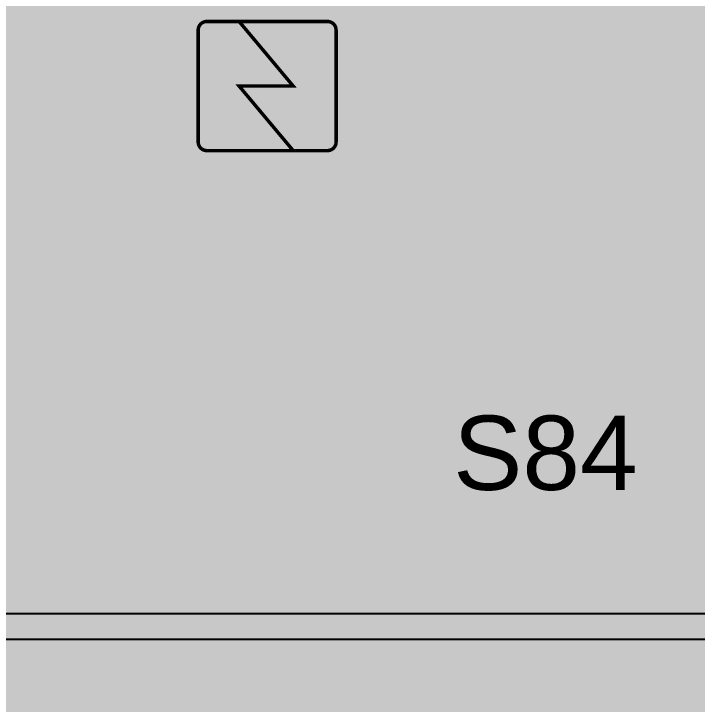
# Model space of a CAD drawing. Header units: metres. Extents: x -331 to 2982, y 362 to 2539.
# Drawn here: x 768.032 to 771.715, y 575.598 to 579.316 of the extents above; entities that cross this region are included whole.
import ezdxf
from ezdxf.enums import TextEntityAlignment as Align

# ---------------------------------------------------------------- set-up
doc = ezdxf.new("R2010")
doc.units = ezdxf.units.M
doc.layers.add('_salas', color=251, linetype='Continuous', plot=False)
for name, color, linetype in [('ALV', 251, 'Continuous'), ('DET. FUMAÇA', 1, 'Continuous'), ('SALAS NOVAS', 7, 'Continuous')]:
    doc.layers.add(name, color=color, linetype=linetype)
doc.styles.add('DESTAQUE', font='arial.ttf', dxfattribs={"height": 0.4})

# ---------------------------------------------------------------- blocks, each defined once
blk = doc.blocks.new('Detector de fumaça')
at = {"layer": 'DET. FUMAÇA', "linetype": 'Continuous', "lineweight": 15, "const_width": 0.0187}
blk.add_lwpolyline([(774.5995, 539.8158), (775.2491, 539.8158, -0.414214), (775.2958, 539.769), (775.2958, 539.1669, -0.414214), (775.2491, 539.1202), (774.5995, 539.1202, -0.414214), (774.5527, 539.1669), (774.5527, 539.769, -0.414214)], format="xyb", close=True, dxfattribs=at)
blk.add_lwpolyline([(774.773, 539.8158), (775.0645, 539.468), (774.773, 539.468), (775.0645, 539.1202)], dxfattribs=at)

msp = doc.modelspace()

# ---------------------------------------------------------------- hatches: boundary and pattern name
at = {"layer": '_salas', "transparency": 33554559}
h = msp.add_hatch(color=256, dxfattribs=at)
h.dxf.hatch_style = 1
h.paths.add_polyline_path([(790.3136, 581.6821), (777.9736, 581.6821), (777.9736, 582.9219), (765.5728, 582.9219), (765.4186, 583.0762), (765.4186, 583.2769), (765.1986, 583.2769), (765.1986, 582.397), (765.2286, 582.397), (765.2186, 569.902), (771.7136, 570.3669), (771.7136, 574.1819), (790.3136, 574.1819)])
h.paths.add_polyline_path([(777.8935, 566.552), (771.7136, 566.552), (771.7136, 570.3669), (765.2186, 569.902), (765.2086, 557.427), (765.2785, 557.427), (765.2785, 557.5376), (765.5735, 557.8325), (777.8936, 557.8325)])

# ---------------------------------------------------------------- linework, layer by layer
at = {"layer": 'ALV', "color": 251}
for p, q in [((765.4186, 576.0853), (772.0484, 576.0853)), ((772.0484, 575.9453), (766.9121, 575.9453))]:
    msp.add_line(p, q, dxfattribs=at)

# ---------------------------------------------------------------- block references
at = {"layer": 'DET. FUMAÇA', "linetype": 'Continuous', "lineweight": 0}
msp.add_blockref('Detector de fumaça', (-5.5268, 39.459), dxfattribs=at)

# ---------------------------------------------------------------- texts
at = {"layer": 'SALAS NOVAS', "color": 251, "style": 'DESTAQUE'}
msp.add_text('S84', height=0.4, dxfattribs=at).set_placement((770.8968, 576.7516), align=Align.CENTER)

doc.saveas('drawing.dxf')
